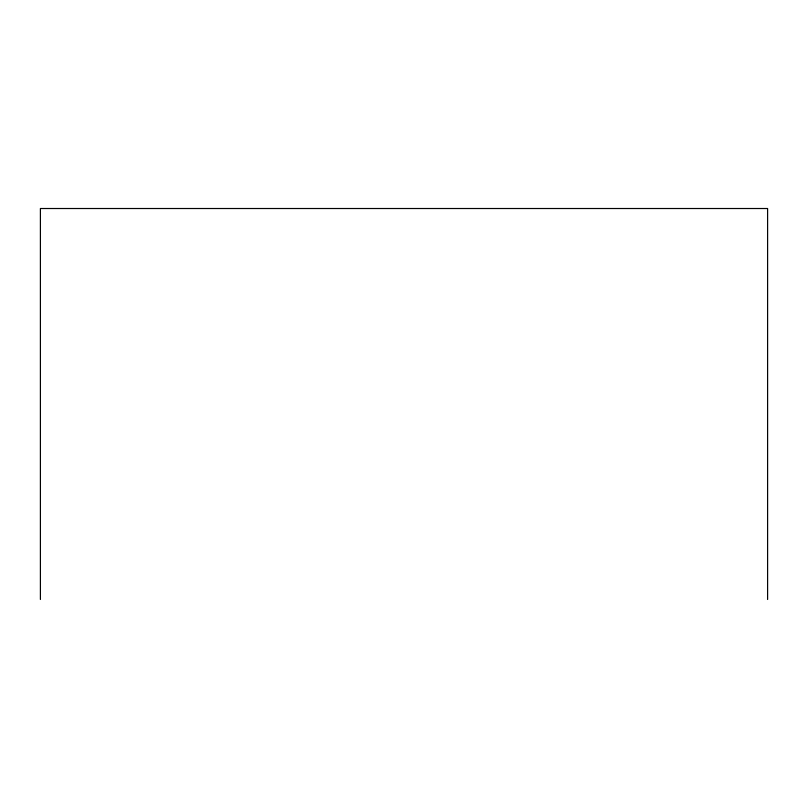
<?xml version="1.0" encoding="UTF-8"?>
<svg xmlns="http://www.w3.org/2000/svg" width="808" height="808" viewBox="0 0 808 808"><rect width="100%" height="100%" fill="white"/><g stroke="black" fill="none" stroke-linecap="round" stroke-linejoin="round"><path stroke-width="1.21" d="M767.6 599.486L767.6 208.514L40.4 208.514L40.4 599.486"/></g></svg>
